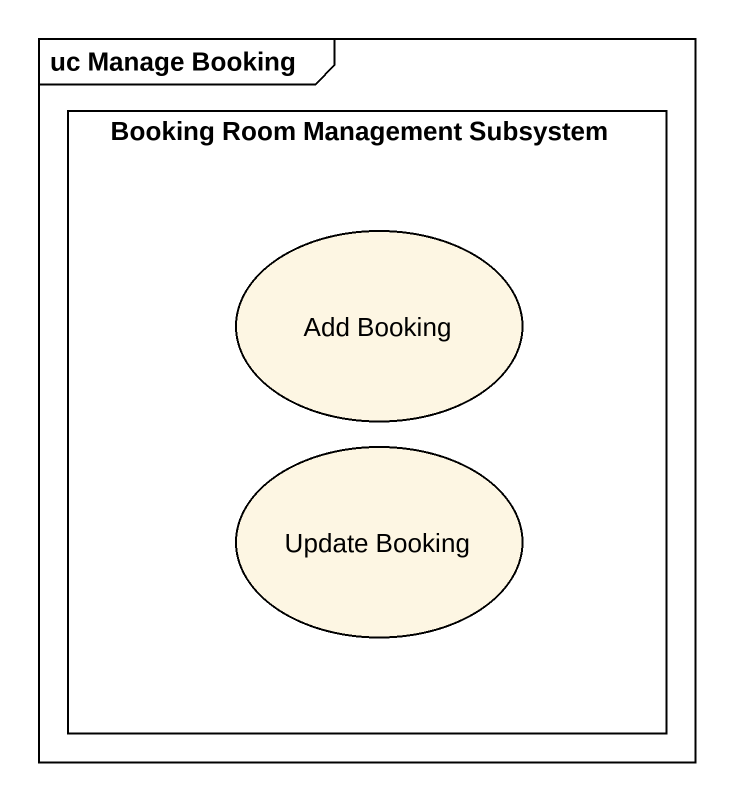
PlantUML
@startuml
mainframe uc Manage Booking
rectangle "Booking Room Management Subsystem" as Booking_Room_Management {
  usecase "Add Booking" as Add_Booking
  usecase "Update Booking" as Update_Booking
}
@enduml
